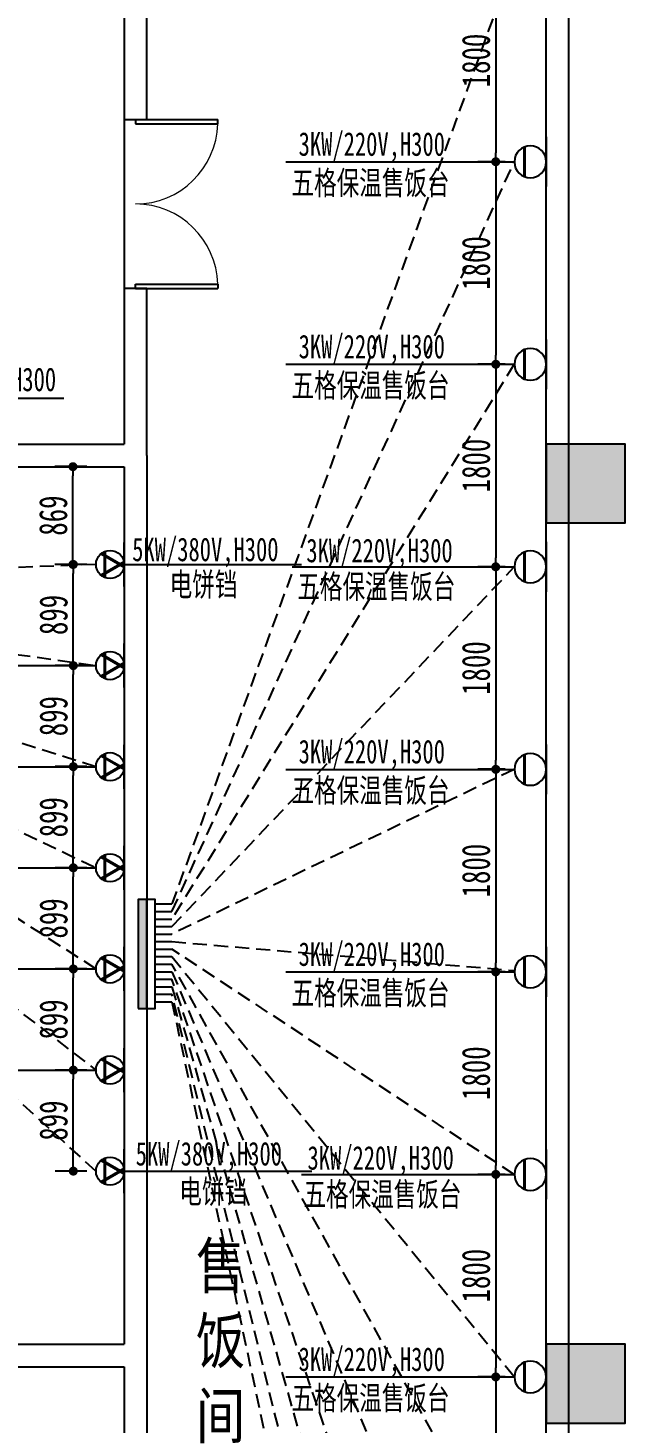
# Model space of a CAD drawing. Header units: inches. Extents: x -584 to 1446124, y -108140 to 99637.
# Drawn here: x 1131269 to 1136574, y 70149 to 82549 of the extents above; entities that cross this region are included whole.
import ezdxf

# ---------------------------------------------------------------- set-up
doc = ezdxf.new("R2010")
doc.units = ezdxf.units.IN
doc.header["$MEASUREMENT"] = 0
doc.linetypes.add('HIDDEN', pattern=[0.375, 0.25, -0.125])
for name, color, linetype in [('COLUMN', 6, 'Continuous'), ('ROOM_NAME', 7, 'Continuous'), ('WALL', 7, 'Continuous'), ('WINDOW', 3, 'Continuous'), ('供排水', 4, 'Continuous'), ('电位', 1, 'Continuous')]:
    doc.layers.add(name, color=color, linetype=linetype)
doc.styles.get("Standard").update_dxf_attribs({"font": '', "width": 0.7, "height": 250})
doc.styles.add('STYLE4', font='', dxfattribs={"width": 0.7, "height": 180})
doc.styles.add('宋体', font='', dxfattribs={"width": 0.8})
doc.styles.get('Standard').set_extended_font_data('NSimSun')
doc.styles.get('STYLE4').set_extended_font_data('NSimSun')
doc.styles.get('宋体').set_extended_font_data('NSimSun')
doc.dimstyles.new('电路', dxfattribs={"dimscale": 80, "dimtxt": 2.5, "dimasz": 1, "dimexe": 2, "dimexo": 1, "dimtad": 1, "dimdec": 0, "dimtxsty": 'Standard', "dimblk": 'DOT', "dimcen": 1, "dimclrd": 6, "dimclre": 6, "dimclrt": 6, "dimadec": 0, "dimazin": 0, "dimtfac": 1, "dimtdec": 0, "dimtmove": 0, "dimatfit": 3, "dimfxl": 0, "dimarcsym": 0})

# ---------------------------------------------------------------- blocks, each defined once
blk = doc.blocks.new('_FZH')
at = {"layer": 'WALL'}
blk.add_lwpolyline([(-0.5, -0.5), (0.5, -0.5), (0.5, 0.5), (-0.5, 0.5)], close=True, dxfattribs=at)
blk.add_solid([(-0.5, -0.5), (0.5, -0.5), (-0.5, 0.5), (0.5, 0.5)], dxfattribs=at)
blk = doc.blocks.new('$DorLib2D$00000002')
for p, q in [((-0.5, 0), (-0.5, 0.4875)), ((-0.475, 0.4875), (-0.5, 0.4875)), ((-0.475, 0), (-0.475, 0.4875)), ((0.475, 0), (0.475, 0.4875)), ((0.475, 0.4875), (0.5, 0.4875)), ((0.5, 0), (0.5, 0.4875)), ((-0.5, 0), (-0.475, 0)), ((0.5, 0), (0.475, 0))]:
    blk.add_line(p, q)
at = {"lineweight": 13}
for centre, start, end in [((-0.4875, 0), 0, 88.53072), ((0.4875, 0), 91.46928, 180)]:
    blk.add_arc(centre, 0.4875, start, end, dxfattribs=at)
blk = doc.blocks.new('A$C14B745F9')
at = {"layer": '电位'}
for p, q in [((0, 503), (0, 0)), ((1, 233), (257, 381)), ((3, 222), (266, 374)), ((215, 404), (215, 99)), ((226, 399), (226, 104)), ((257, 122), (1, 270)), ((266, 129), (3, 281))]:
    blk.add_line(p, q, dxfattribs=at)
blk.add_circle((161, 252), 161, dxfattribs=at)
blk = doc.blocks.new('A$C45DF5A34')
at = {"layer": '电位', "color": 4, "rotation": 90}
blk.add_blockref('A$C14B745F9', (503, 0), dxfattribs=at)
blk = doc.blocks.new('A$C719F3E81')
at = {"layer": '电位', "color": 4, "rotation": 180}
blk.add_blockref('A$C45DF5A34', (503, 323), dxfattribs=at)
blk = doc.blocks.new('A$C2F906CB9')
at = {"layer": '电位', "color": 1, "ltscale": 400}
blk.add_blockref('A$C719F3E81', (0, 0), dxfattribs=at)
blk = doc.blocks.new('A$C6BFE34A6')
at = {"layer": '电位', "xscale": 0.777089783281734, "yscale": 0.777089783281734, "zscale": 0.777089783281734}
blk.add_blockref('A$C2F906CB9', (0, 0), dxfattribs=at)
blk = doc.blocks.new('A$C67150746')
at = {"layer": '供排水', "color": 1, "rotation": 270}
blk.add_blockref('A$C6BFE34A6', (0, 391), dxfattribs=at)
blk = doc.blocks.new('A$C51460DDB')
at = {"layer": '电位', "linetype": 'ByBlock', "xscale": -1}
blk.add_blockref('A$C67150746', (251, 0), dxfattribs=at)
blk = doc.blocks.new('A$C75EF68A1')
at = {"layer": 'WALL', "color": 5, "rotation": 180}
blk.add_blockref('A$C51460DDB', (251, 391), dxfattribs=at)
blk = doc.blocks.new('A$C776A0E82')
at = {"layer": '电位', "color": 6}
blk.add_blockref('A$C75EF68A1', (0, 0), dxfattribs=at)
blk = doc.blocks.new('A$C12B31555')
at = {"layer": '电位', "color": 6, "rotation": 270}
blk.add_blockref('A$C776A0E82', (0, 251), dxfattribs=at)
blk = doc.blocks.new('A$C380528E4')
at = {"layer": '电位', "color": 6, "rotation": 180}
blk.add_blockref('A$C12B31555', (391, 251), dxfattribs=at)
blk = doc.blocks.new('_DOT')
at = {"color": 0, "linetype": 'ByBlock'}
blk.add_line((-0.5, 0), (-1, 0), dxfattribs=at)
at = {"color": 0, "linetype": 'ByBlock', "const_width": 0.5}
blk.add_lwpolyline([(-0.25, 0, 1), (0.25, 0, 1)], format="xyb", close=True, dxfattribs=at)
blk = doc.blocks.new('*D348')
at = {"layer": 'Defpoints', "color": 0, "transparency": 16777216}
for p in [(1131672, 73286), (1131873, 73286), (1131873, 72388)]:
    blk.add_point(p, dxfattribs=at)
at = {"layer": '电位', "color": 6, "lineweight": -2, "transparency": 16777216}
for p, q in [((1131793, 73286), (1131512, 73286)), ((1131672, 72468), (1131672, 73206)), ((1131793, 72388), (1131512, 72388))]:
    blk.add_line(p, q, dxfattribs=at)
at = {"layer": '电位', "color": 6, "lineweight": -2, "transparency": 16777216, "xscale": 80, "yscale": 80, "zscale": 80}
for p, rotation in [((1131672, 73286), 90), ((1131672, 72388), 270)]:
    blk.add_blockref('_DOT', p, dxfattribs=dict(at, rotation=rotation))
at = {"layer": '电位', "color": 6, "transparency": 16777216, "insert": (1131497, 72837), "char_height": 250, "attachment_point": 5, "rotation": 90}
blk.add_mtext('899', dxfattribs=at)
blk = doc.blocks.new('*D349')
at = {"layer": 'Defpoints', "color": 0, "transparency": 16777216}
for p in [(1131672, 74185), (1131873, 74185), (1131873, 73286)]:
    blk.add_point(p, dxfattribs=at)
at = {"layer": '电位', "color": 6, "lineweight": -2, "transparency": 16777216}
for p, q in [((1131793, 74185), (1131512, 74185)), ((1131672, 73366), (1131672, 74105)), ((1131793, 73286), (1131512, 73286))]:
    blk.add_line(p, q, dxfattribs=at)
at = {"layer": '电位', "color": 6, "lineweight": -2, "transparency": 16777216, "xscale": 80, "yscale": 80, "zscale": 80}
for p, rotation in [((1131672, 74185), 90), ((1131672, 73286), 270)]:
    blk.add_blockref('_DOT', p, dxfattribs=dict(at, rotation=rotation))
at = {"layer": '电位', "color": 6, "transparency": 16777216, "insert": (1131497, 73736), "char_height": 250, "attachment_point": 5, "rotation": 90}
blk.add_mtext('899', dxfattribs=at)
blk = doc.blocks.new('*D351')
at = {"layer": 'Defpoints', "color": 0, "transparency": 16777216}
for p in [(1131672, 75084), (1131873, 75084), (1131873, 74185)]:
    blk.add_point(p, dxfattribs=at)
at = {"layer": '电位', "color": 6, "lineweight": -2, "transparency": 16777216}
for p, q in [((1131793, 75084), (1131512, 75084)), ((1131672, 74265), (1131672, 75004)), ((1131793, 74185), (1131512, 74185))]:
    blk.add_line(p, q, dxfattribs=at)
at = {"layer": '电位', "color": 6, "lineweight": -2, "transparency": 16777216, "xscale": 80, "yscale": 80, "zscale": 80}
for p, rotation in [((1131672, 75084), 90), ((1131672, 74185), 270)]:
    blk.add_blockref('_DOT', p, dxfattribs=dict(at, rotation=rotation))
at = {"layer": '电位', "color": 6, "transparency": 16777216, "insert": (1131497, 74634), "char_height": 250, "attachment_point": 5, "rotation": 90}
blk.add_mtext('899', dxfattribs=at)
blk = doc.blocks.new('*D352')
at = {"layer": 'Defpoints', "color": 0, "transparency": 16777216}
for p in [(1131672, 75983), (1131873, 75983), (1131873, 75084)]:
    blk.add_point(p, dxfattribs=at)
at = {"layer": '电位', "color": 6, "lineweight": -2, "transparency": 16777216}
for p, q in [((1131793, 75983), (1131512, 75983)), ((1131672, 75164), (1131672, 75903)), ((1131793, 75084), (1131512, 75084))]:
    blk.add_line(p, q, dxfattribs=at)
at = {"layer": '电位', "color": 6, "lineweight": -2, "transparency": 16777216, "xscale": 80, "yscale": 80, "zscale": 80}
for p, rotation in [((1131672, 75983), 90), ((1131672, 75084), 270)]:
    blk.add_blockref('_DOT', p, dxfattribs=dict(at, rotation=rotation))
at = {"layer": '电位', "color": 6, "transparency": 16777216, "insert": (1131497, 75533), "char_height": 250, "attachment_point": 5, "rotation": 90}
blk.add_mtext('899', dxfattribs=at)
blk = doc.blocks.new('*D353')
at = {"layer": 'Defpoints', "color": 0, "transparency": 16777216}
for p in [(1131672, 76881), (1131873, 76881), (1131873, 75983)]:
    blk.add_point(p, dxfattribs=at)
at = {"layer": '电位', "color": 6, "lineweight": -2, "transparency": 16777216}
for p, q in [((1131793, 76881), (1131512, 76881)), ((1131672, 76063), (1131672, 76801)), ((1131793, 75983), (1131512, 75983))]:
    blk.add_line(p, q, dxfattribs=at)
at = {"layer": '电位', "color": 6, "lineweight": -2, "transparency": 16777216, "xscale": 80, "yscale": 80, "zscale": 80}
for p, rotation in [((1131672, 76881), 90), ((1131672, 75983), 270)]:
    blk.add_blockref('_DOT', p, dxfattribs=dict(at, rotation=rotation))
at = {"layer": '电位', "color": 6, "transparency": 16777216, "insert": (1131497, 76432), "char_height": 250, "attachment_point": 5, "rotation": 90}
blk.add_mtext('899', dxfattribs=at)
blk = doc.blocks.new('*D354')
at = {"layer": 'Defpoints', "color": 0, "transparency": 16777216}
for p in [(1131672, 77780), (1131873, 77780), (1131873, 76881)]:
    blk.add_point(p, dxfattribs=at)
at = {"layer": '电位', "color": 6, "lineweight": -2, "transparency": 16777216}
for p, q in [((1131793, 77780), (1131512, 77780)), ((1131672, 76961), (1131672, 77700)), ((1131793, 76881), (1131512, 76881))]:
    blk.add_line(p, q, dxfattribs=at)
at = {"layer": '电位', "color": 6, "lineweight": -2, "transparency": 16777216, "xscale": 80, "yscale": 80, "zscale": 80}
for p, rotation in [((1131672, 77780), 90), ((1131672, 76881), 270)]:
    blk.add_blockref('_DOT', p, dxfattribs=dict(at, rotation=rotation))
at = {"layer": '电位', "color": 6, "transparency": 16777216, "insert": (1131497, 77331), "char_height": 250, "attachment_point": 5, "rotation": 90}
blk.add_mtext('899', dxfattribs=at)
blk = doc.blocks.new('A$C3BCC7316')
at = {"layer": '电位'}
for p, q in [((99, 215), (404, 215)), ((104, 226), (399, 226)), ((0, 0), (503, 0))]:
    blk.add_line(p, q, dxfattribs=at)
blk.add_circle((252, 161), 161, dxfattribs=at)
blk = doc.blocks.new('*D357')
at = {"layer": 'Defpoints', "color": 0, "transparency": 16777216}
for p in [(1135590, 83159), (1135425, 81359), (1135590, 81359)]:
    blk.add_point(p, dxfattribs=at)
at = {"layer": '电位', "color": 6, "lineweight": -2, "transparency": 16777216}
for p, q in [((1135510, 83159), (1135265, 83159)), ((1135425, 83079), (1135425, 81439)), ((1135510, 81359), (1135265, 81359))]:
    blk.add_line(p, q, dxfattribs=at)
at = {"layer": '电位', "color": 6, "lineweight": -2, "transparency": 16777216, "xscale": 80, "yscale": 80, "zscale": 80}
for p, rotation in [((1135425, 83159), 90), ((1135425, 81359), 270)]:
    blk.add_blockref('_DOT', p, dxfattribs=dict(at, rotation=rotation))
at = {"layer": '电位', "color": 6, "transparency": 16777216, "insert": (1135250, 82259), "char_height": 250, "attachment_point": 5, "rotation": 90}
blk.add_mtext('1800', dxfattribs=at)
blk = doc.blocks.new('*D358')
at = {"layer": 'Defpoints', "color": 0, "transparency": 16777216}
for p in [(1135590, 81359), (1135425, 79559), (1135590, 79559)]:
    blk.add_point(p, dxfattribs=at)
at = {"layer": '电位', "color": 6, "lineweight": -2, "transparency": 16777216}
for p, q in [((1135510, 81359), (1135265, 81359)), ((1135425, 81279), (1135425, 79639)), ((1135510, 79559), (1135265, 79559))]:
    blk.add_line(p, q, dxfattribs=at)
at = {"layer": '电位', "color": 6, "lineweight": -2, "transparency": 16777216, "xscale": 80, "yscale": 80, "zscale": 80}
for p, rotation in [((1135425, 81359), 90), ((1135425, 79559), 270)]:
    blk.add_blockref('_DOT', p, dxfattribs=dict(at, rotation=rotation))
at = {"layer": '电位', "color": 6, "transparency": 16777216, "insert": (1135250, 80459), "char_height": 250, "attachment_point": 5, "rotation": 90}
blk.add_mtext('1800', dxfattribs=at)
blk = doc.blocks.new('*D365')
at = {"layer": 'Defpoints', "color": 0, "transparency": 16777216}
for p in [(1135590, 79559), (1135425, 77759), (1135590, 77759)]:
    blk.add_point(p, dxfattribs=at)
at = {"layer": '电位', "color": 6, "lineweight": -2, "transparency": 16777216}
for p, q in [((1135510, 79559), (1135265, 79559)), ((1135425, 79479), (1135425, 77839)), ((1135510, 77759), (1135265, 77759))]:
    blk.add_line(p, q, dxfattribs=at)
at = {"layer": '电位', "color": 6, "lineweight": -2, "transparency": 16777216, "xscale": 80, "yscale": 80, "zscale": 80}
for p, rotation in [((1135425, 79559), 90), ((1135425, 77759), 270)]:
    blk.add_blockref('_DOT', p, dxfattribs=dict(at, rotation=rotation))
at = {"layer": '电位', "color": 6, "transparency": 16777216, "insert": (1135250, 78659), "char_height": 250, "attachment_point": 5, "rotation": 90}
blk.add_mtext('1800', dxfattribs=at)
blk = doc.blocks.new('*D366')
at = {"layer": 'Defpoints', "color": 0, "transparency": 16777216}
for p in [(1135590, 77759), (1135425, 75959), (1135590, 75959)]:
    blk.add_point(p, dxfattribs=at)
at = {"layer": '电位', "color": 6, "lineweight": -2, "transparency": 16777216}
for p, q in [((1135510, 77759), (1135265, 77759)), ((1135425, 77679), (1135425, 76039)), ((1135510, 75959), (1135265, 75959))]:
    blk.add_line(p, q, dxfattribs=at)
at = {"layer": '电位', "color": 6, "lineweight": -2, "transparency": 16777216, "xscale": 80, "yscale": 80, "zscale": 80}
for p, rotation in [((1135425, 77759), 90), ((1135425, 75959), 270)]:
    blk.add_blockref('_DOT', p, dxfattribs=dict(at, rotation=rotation))
at = {"layer": '电位', "color": 6, "transparency": 16777216, "insert": (1135250, 76859), "char_height": 250, "attachment_point": 5, "rotation": 90}
blk.add_mtext('1800', dxfattribs=at)
blk = doc.blocks.new('*D359')
at = {"layer": 'Defpoints', "color": 0, "transparency": 16777216}
for p in [(1135590, 75959), (1135425, 74159), (1135590, 74159)]:
    blk.add_point(p, dxfattribs=at)
at = {"layer": '电位', "color": 6, "lineweight": -2, "transparency": 16777216}
for p, q in [((1135510, 75959), (1135265, 75959)), ((1135425, 75879), (1135425, 74239)), ((1135510, 74159), (1135265, 74159))]:
    blk.add_line(p, q, dxfattribs=at)
at = {"layer": '电位', "color": 6, "lineweight": -2, "transparency": 16777216, "xscale": 80, "yscale": 80, "zscale": 80}
for p, rotation in [((1135425, 75959), 90), ((1135425, 74159), 270)]:
    blk.add_blockref('_DOT', p, dxfattribs=dict(at, rotation=rotation))
at = {"layer": '电位', "color": 6, "transparency": 16777216, "insert": (1135250, 75059), "char_height": 250, "attachment_point": 5, "rotation": 90}
blk.add_mtext('1800', dxfattribs=at)
blk = doc.blocks.new('*D367')
at = {"layer": 'Defpoints', "color": 0, "transparency": 16777216}
for p in [(1135590, 74159), (1135425, 72359), (1135590, 72359)]:
    blk.add_point(p, dxfattribs=at)
at = {"layer": '电位', "color": 6, "lineweight": -2, "transparency": 16777216}
for p, q in [((1135510, 74159), (1135265, 74159)), ((1135425, 74079), (1135425, 72439)), ((1135510, 72359), (1135265, 72359))]:
    blk.add_line(p, q, dxfattribs=at)
at = {"layer": '电位', "color": 6, "lineweight": -2, "transparency": 16777216, "xscale": 80, "yscale": 80, "zscale": 80}
for p, rotation in [((1135425, 74159), 90), ((1135425, 72359), 270)]:
    blk.add_blockref('_DOT', p, dxfattribs=dict(at, rotation=rotation))
at = {"layer": '电位', "color": 6, "transparency": 16777216, "insert": (1135250, 73259), "char_height": 250, "attachment_point": 5, "rotation": 90}
blk.add_mtext('1800', dxfattribs=at)
blk = doc.blocks.new('*D368')
at = {"layer": 'Defpoints', "color": 0, "transparency": 16777216}
for p in [(1135590, 72359), (1135425, 70559), (1135590, 70559)]:
    blk.add_point(p, dxfattribs=at)
at = {"layer": '电位', "color": 6, "lineweight": -2, "transparency": 16777216}
for p, q in [((1135510, 72359), (1135265, 72359)), ((1135425, 72279), (1135425, 70639)), ((1135510, 70559), (1135265, 70559))]:
    blk.add_line(p, q, dxfattribs=at)
at = {"layer": '电位', "color": 6, "lineweight": -2, "transparency": 16777216, "xscale": 80, "yscale": 80, "zscale": 80}
for p, rotation in [((1135425, 72359), 90), ((1135425, 70559), 270)]:
    blk.add_blockref('_DOT', p, dxfattribs=dict(at, rotation=rotation))
at = {"layer": '电位', "color": 6, "transparency": 16777216, "insert": (1135250, 71459), "char_height": 250, "attachment_point": 5, "rotation": 90}
blk.add_mtext('1800', dxfattribs=at)
blk = doc.blocks.new('*D369')
at = {"layer": 'Defpoints', "color": 0, "transparency": 16777216}
for p in [(1135590, 70559), (1135425, 68759), (1135590, 68759)]:
    blk.add_point(p, dxfattribs=at)
at = {"layer": '电位', "color": 6, "lineweight": -2, "transparency": 16777216}
for p, q in [((1135510, 70559), (1135265, 70559)), ((1135425, 70479), (1135425, 68839)), ((1135510, 68759), (1135265, 68759))]:
    blk.add_line(p, q, dxfattribs=at)
at = {"layer": '电位', "color": 6, "lineweight": -2, "transparency": 16777216, "xscale": 80, "yscale": 80, "zscale": 80}
for p, rotation in [((1135425, 70559), 90), ((1135425, 68759), 270)]:
    blk.add_blockref('_DOT', p, dxfattribs=dict(at, rotation=rotation))
at = {"layer": '电位', "color": 6, "transparency": 16777216, "insert": (1135250, 69659), "char_height": 250, "attachment_point": 5, "rotation": 90}
blk.add_mtext('1800', dxfattribs=at)
blk = doc.blocks.new('*D775')
at = {"layer": 'Defpoints', "color": 0, "transparency": 16777216}
for p in [(1131669, 78649), (1131873, 78649), (1131873, 77780)]:
    blk.add_point(p, dxfattribs=at)
at = {"layer": '电位', "color": 6, "lineweight": -2, "transparency": 16777216}
for p, q in [((1131793, 78649), (1131509, 78649)), ((1131669, 77860), (1131669, 78569)), ((1131793, 77780), (1131509, 77780))]:
    blk.add_line(p, q, dxfattribs=at)
at = {"layer": '电位', "color": 6, "lineweight": -2, "transparency": 16777216, "xscale": 80, "yscale": 80, "zscale": 80}
for p, rotation in [((1131669, 78649), 90), ((1131669, 77780), 270)]:
    blk.add_blockref('_DOT', p, dxfattribs=dict(at, rotation=rotation))
at = {"layer": '电位', "color": 6, "transparency": 16777216, "insert": (1131494, 78214), "char_height": 250, "attachment_point": 5, "rotation": 90}
blk.add_mtext('869', dxfattribs=at)

msp = doc.modelspace()

# ---------------------------------------------------------------- hatches: boundary and pattern name
at = {"layer": '电位'}
msp.add_hatch(color=1, dxfattribs=at).paths.add_polyline_path([(1132323.9, 74802.4), (1132249.5, 74802.4), (1132249.5, 73833.8), (1132323.9, 73833.8)])

# ---------------------------------------------------------------- linework, layer by layer
at = {"layer": 'WALL', "color": 3}
for p, q in [((1136073.9, 58858.9), (1136073.9, 84598.6)), ((1135873.9, 58798.6), (1135873.9, 84398.6)), ((1135873.9, 58858.9), (1135873.9, 84398.6))]:
    msp.add_line(p, q, dxfattribs=at)
at = {"layer": 'WALL'}
for p, q in [((1132323.9, 81733.6), (1132323.9, 82898.6)), ((1132123.9, 82798.6), (1132123.9, 81733.6)), ((1132123.9, 81733.6), (1132323.9, 81733.6)), ((1132323.9, 80233.6), (1132123.9, 80233.6)), ((1132123.9, 80233.6), (1132123.9, 78848.6)), ((1132323.9, 78748.6), (1132323.9, 80233.6)), ((1128573.9, 78848.6), (1132123.9, 78848.6)), ((1132323.9, 78748.6), (1132323.9, 70748.6)), ((1128573.9, 78648.6), (1132123.9, 78648.6)), ((1132123.9, 78648.6), (1132123.9, 70848.6)), ((1128573.9, 70848.6), (1132123.9, 70848.6)), ((1132323.9, 70748.6), (1132323.9, 62248.6)), ((1128573.9, 70648.6), (1132123.9, 70648.6)), ((1132123.9, 70648.6), (1132123.9, 62348.6))]:
    msp.add_line(p, q, dxfattribs=at)
at = {"layer": 'WINDOW'}
msp.add_line((1132123.9, 81733.6), (1132123.9, 80233.6), dxfattribs=at)
at = {"layer": '电位', "linetype": 'HIDDEN', "ltscale": 500}
for p, q in [((1135589.9, 83158.9), (1132548.2, 74762.3)), ((1132548.2, 74695.4), (1135589.9, 81358.9)), ((1135589.9, 79558.9), (1132548.2, 74628.5)), ((1131873.1, 77779.9), (1127485.7, 77611.9)), ((1132548.2, 74561.6), (1135589.9, 77758.9)), ((1127450.5, 77503.7), (1131873.1, 76881.2)), ((1131873.1, 75982.5), (1127397.5, 77389.6)), ((1127349, 77256.9), (1131873.1, 75083.8)), ((1131873.1, 74185.2), (1127150.4, 77224.9)), ((1127069.7, 76982.3), (1131873.1, 73286.5)), ((1131873.1, 72387.8), (1126978.6, 76854.4)), ((1135589.9, 75958.9), (1132548.2, 74494.8)), ((1132548.2, 74427.9), (1135590.4, 74170.9)), ((1135589.9, 72358.9), (1132548.2, 74361)), ((1132548.2, 74294.1), (1135589.9, 70558.9)), ((1135589.9, 68758.9), (1132548.2, 74227.2)), ((1132548.2, 74160.4), (1135589.9, 66958.9)), ((1135589.9, 65158.9), (1132548.2, 74093.5)), ((1132548.2, 74026.6), (1135589.9, 63358.9)), ((1135589.9, 61558.9), (1132548.2, 73959.7)), ((1132548.2, 73892.8), (1135593, 59729.1))]:
    msp.add_line(p, q, dxfattribs=at)
at = {"layer": '电位', "color": 4}
for p, q in [((1133560.2, 81358.9), (1135589.9, 81358.9)), ((1133560.2, 79558.9), (1135589.9, 79558.9)), ((1129988.2, 79258.1), (1131588.5, 79258.1)), ((1132076.5, 77779.8), (1133698.6, 77779.8)), ((1133617.3, 77758.9), (1135589.9, 77758.9)), ((1129846, 76881.2), (1131873.1, 76881.2)), ((1129846, 75982.5), (1131873.1, 75982.5)), ((1133560.2, 75958.9), (1135589.9, 75958.9)), ((1129846, 75083.8), (1131873.1, 75083.8)), ((1129846, 74185.2), (1131873.1, 74185.2)), ((1133560.2, 74158.9), (1135589.9, 74158.9)), ((1129846, 73286.5), (1131873.1, 73286.5)), ((1132123.9, 72387.8), (1133791.8, 72387.8)), ((1133698, 72358.9), (1135589.9, 72358.9)), ((1133560.2, 70558.9), (1135589.9, 70558.9))]:
    msp.add_line(p, q, dxfattribs=at)
at = {"layer": '电位'}
for p, q in [((1132323.9, 73833.8), (1132323.9, 74802.4)), ((1132398.2, 74762.3), (1132548.2, 74762.3)), ((1132398.2, 74695.4), (1132548.2, 74695.4)), ((1132398.2, 74628.5), (1132548.2, 74628.5)), ((1132398.2, 74561.6), (1132548.2, 74561.6)), ((1132398.2, 74494.8), (1132548.2, 74494.8)), ((1132398.2, 74427.9), (1132548.2, 74427.9)), ((1132398.2, 74361), (1132548.2, 74361)), ((1132398.2, 74294.1), (1132548.2, 74294.1)), ((1132398.2, 74227.2), (1132548.2, 74227.2)), ((1132398.2, 74160.4), (1132548.2, 74160.4)), ((1132398.2, 74093.5), (1132548.2, 74093.5)), ((1132398.2, 74026.6), (1132548.2, 74026.6)), ((1132398.2, 73959.7), (1132548.2, 73959.7)), ((1132398.2, 73892.8), (1132548.2, 73892.8))]:
    msp.add_line(p, q, dxfattribs=at)
msp.add_lwpolyline([(1132249.5, 73833.8), (1132398.2, 73833.8), (1132398.2, 74802.4), (1132249.5, 74802.4)], close=True, dxfattribs=at)

# ---------------------------------------------------------------- block references
at = {"layer": 'COLUMN', "xscale": 700, "yscale": 700, "zscale": 700}
for p in [(1136223.9, 78498.6), (1136223.9, 70498.6)]:
    msp.add_blockref('_FZH', p, dxfattribs=at)
at = {"layer": 'WINDOW', "xscale": 1500, "yscale": 1500, "zscale": 1500, "rotation": 269.9999999996531}
msp.add_blockref('$DorLib2D$00000002', (1132223.9, 80983.6), dxfattribs=at)
at = {"layer": '电位', "xscale": -0.8800000001210719, "yscale": 0.8800000000046566, "zscale": 0.88, "rotation": 90}
for p in [(1135873.9, 81580.3), (1135873.9, 79780.3), (1135873.9, 77980.3), (1135873.9, 76180.3), (1135873.9, 74380.3), (1135873.9, 72580.3), (1135873.9, 70780.3)]:
    msp.add_blockref('A$C3BCC7316', p, dxfattribs=at)
at = {"layer": '电位', "color": 6, "xscale": -1, "rotation": 270}
for p in [(1131873.1, 77584.4), (1131873.1, 76685.7), (1131873.1, 75787), (1131873.1, 74888.4), (1131873.1, 73989.7), (1131873.1, 73091), (1131873.1, 72192.3)]:
    msp.add_blockref('A$C380528E4', p, dxfattribs=at)

# ---------------------------------------------------------------- texts
at = {"layer": 'ROOM_NAME', "insert": (1132762.2, 71747.3), "char_height": 400, "width": 404.548, "attachment_point": 1, "style": '宋体'}
msp.add_mtext('{\\C0;售饭间}', dxfattribs=at)
at = {"layer": '电位', "color": 4, "style": 'STYLE4', "width": 0.7}
for s, rotation, p in [('3KW/220V,H300', 359.98979, (1133673.6, 81412)), ('五格保温售饭台', 359.98979, (1133610.7, 81066.8)), ('3KW/220V,H300', 359.98979, (1133673.6, 79612)), ('5KWX3/380V,H300', 0.01021, (1130019.3, 79319.7)), ('五格保温售饭台', 359.98979, (1133610.7, 79266.8)), ('5KW/380V,H300', 0.01021, (1132195.2, 77808.8)), ('3KW/220V,H300', 359.98979, (1133742.4, 77799.4)), ('电饼铛', 0.01021, (1132527.9, 77497.7)), ('五格保温售饭台', 359.98979, (1133662.7, 77479.1)), ('3KW/220V,H300', 359.98979, (1133673.6, 76012)), ('五格保温售饭台', 359.98979, (1133610.7, 75666.8)), ('3KW/220V,H300', 359.98979, (1133673.6, 74212)), ('五格保温售饭台', 359.98979, (1133610.7, 73866.8)), ('5KW/380V,H300', 0.01021, (1132226.1, 72437.9)), ('3KW/220V,H300', 359.98979, (1133752.5, 72401)), ('电饼铛', 0.01021, (1132613.7, 72101.8)), ('五格保温售饭台', 359.98979, (1133716.9, 72077.6)), ('3KW/220V,H300', 359.98979, (1133673.6, 70612)), ('五格保温售饭台', 359.98979, (1133610.7, 70266.8))]:
    msp.add_text(s, height=210, rotation=rotation, dxfattribs=at).set_placement(p)

# ---------------------------------------------------------------- dimensions: what is measured, and where the dimension line sits
at = {"layer": '电位', "color": 1}
for base, p1, p2, picture, middle in [((1135425, 81358.9), (1135589.9, 83158.9), (1135589.9, 81358.9), '*D357', (1135250, 82258.9)), ((1135425, 79558.9), (1135589.9, 81358.9), (1135589.9, 79558.9), '*D358', (1135250, 80458.9)), ((1135425, 77758.9), (1135589.9, 79558.9), (1135589.9, 77758.9), '*D365', (1135250, 78658.9)), ((1131671.9, 77779.9), (1131873.1, 76881.2), (1131873.1, 77779.9), '*D354', (1131496.9, 77330.5)), ((1135425, 75958.9), (1135589.9, 77758.9), (1135589.9, 75958.9), '*D366', (1135250, 76858.9)), ((1131671.9, 76881.2), (1131873.1, 75982.5), (1131873.1, 76881.2), '*D353', (1131496.9, 76431.8)), ((1131671.9, 75982.5), (1131873.1, 75083.8), (1131873.1, 75982.5), '*D352', (1131496.9, 75533.2)), ((1135425, 74158.9), (1135589.9, 75958.9), (1135589.9, 74158.9), '*D359', (1135250, 75058.9)), ((1131671.9, 75083.8), (1131873.1, 74185.2), (1131873.1, 75083.8), '*D351', (1131496.9, 74634.5)), ((1131671.9, 74185.2), (1131873.1, 73286.5), (1131873.1, 74185.2), '*D349', (1131496.9, 73735.8)), ((1135425, 72358.9), (1135589.9, 74158.9), (1135589.9, 72358.9), '*D367', (1135250, 73258.9)), ((1131671.9, 73286.5), (1131873.1, 72387.8), (1131873.1, 73286.5), '*D348', (1131496.9, 72837.1)), ((1135425, 70558.9), (1135589.9, 72358.9), (1135589.9, 70558.9), '*D368', (1135250, 71458.9)), ((1135425, 68758.9), (1135589.9, 70558.9), (1135589.9, 68758.9), '*D369', (1135250, 69658.9))]:
    dim = msp.add_linear_dim(base=base, p1=p1, p2=p2, angle=90, dimstyle='电路', override={"dimtmove": 1, "dimfxl": 6, "dimfxlon": 1}, dxfattribs=at)
    dim.commit()
    dim.dimension.update_dxf_attribs({"geometry": picture, "text_midpoint": middle})
dim = msp.add_linear_dim(base=(1131669.5, 78648.6), p1=(1131873.1, 77779.9), p2=(1131873.1, 78648.6), angle=90, dimstyle='电路', dxfattribs=at)
dim.commit()
dim.dimension.update_dxf_attribs({"geometry": '*D775', "text_midpoint": (1131494.5, 78214.2)})

doc.saveas('drawing.dxf')
